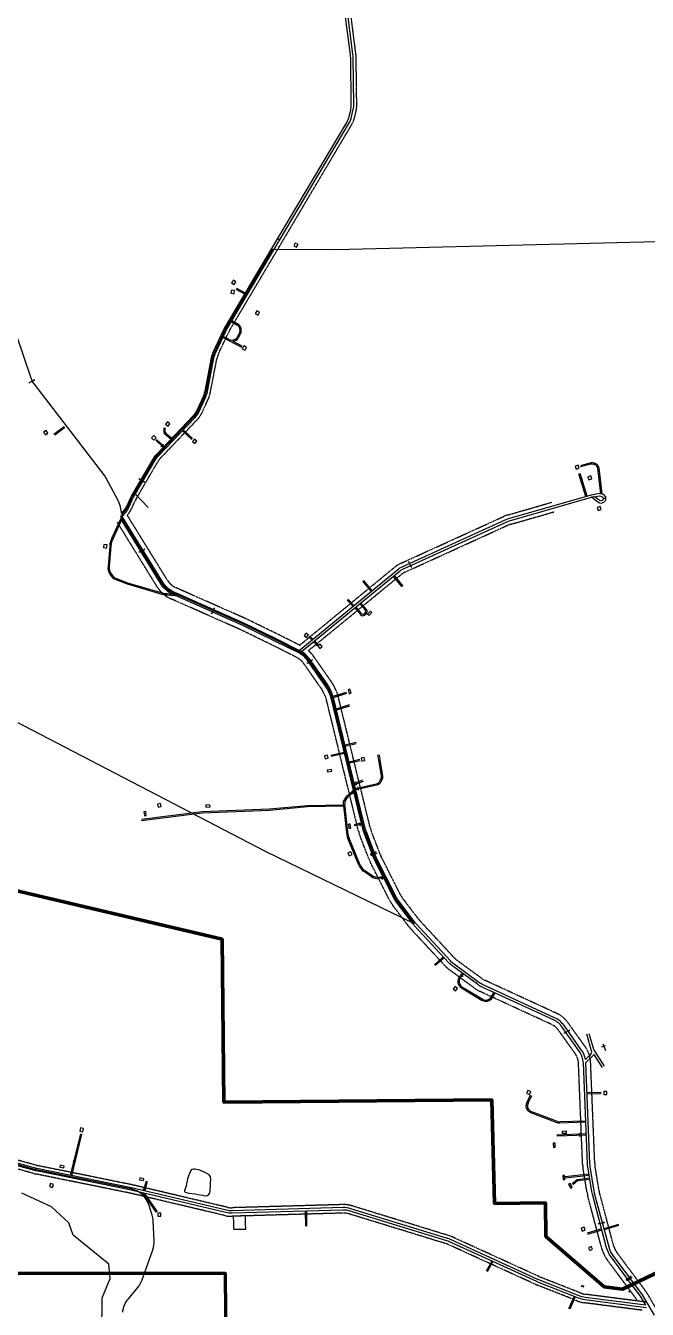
# Model space of a CAD drawing. Header units: inches. Extents: x 2666812 to 2767151, y 580083 to 705712.
# Drawn here: x 2679203 to 2684309, y 633201 to 643742 of the extents above; entities that cross this region are included whole.
import ezdxf

# ---------------------------------------------------------------- set-up
doc = ezdxf.new("R2010")
doc.units = ezdxf.units.IN
doc.header["$MEASUREMENT"] = 0
doc.linetypes.add('PHANTOM', pattern=[2.5, 1.25, -0.25, 0.25, -0.25, 0.25, -0.25])
for name, color, linetype in [('BND-MCD', 42, 'Continuous'), ('HY-SHORE', 5, 'Continuous'), ('PLD-LANDBASE', 252, 'Continuous'), ('PLD-PAR', 1, 'Continuous')]:
    doc.layers.add(name, color=color, linetype=linetype)
doc.layers.add('PLD-REMOTE-BOUNDARY', color=40, linetype='Continuous', lineweight=80)

# ---------------------------------------------------------------- blocks, each defined once
blk = doc.blocks.new('CULVERT')
for p, q in [((-52, 7), (-41, 0)), ((-41, 0), (-52, -7)), ((-41, 0), (41, 0)), ((52, 7), (41, 0)), ((41, 0), (52, -7))]:
    blk.add_line(p, q)
blk = doc.blocks.new('DRWAYCULVERT')
for p, q in [((-13, 2), (-10, 0)), ((-10, 0), (-13, -2)), ((-10, 0), (10, 0)), ((13, 2), (10, 0)), ((10, 0), (13, -2))]:
    blk.add_line(p, q)
blk = doc.blocks.new('DWELLING2')
blk.add_lwpolyline([(28, -26), (28, 26), (-23, 26), (-23, -26)], close=True)
blk = doc.blocks.new('HOUSETRL')
blk.add_lwpolyline([(-34, -15), (34, -15), (34, 15), (-34, 15)], close=True)

msp = doc.modelspace()

# ---------------------------------------------------------------- linework, layer by layer
at = {"layer": 'BND-MCD'}
msp.add_line((2681454, 638597), (2681260, 638696), dxfattribs=at)
for points in [[(2677746, 638742), (2681169, 636962), (2682394, 636368), (2682255, 636552, -0.045582), (2682236, 636583), (2682078, 636897, -0.024832), (2682070, 636915), (2681992, 637119, -0.029514), (2681984, 637141), (2681962, 637228), (2681720, 638225, 0.049822), (2681706, 638262), (2681692, 638294, 0.043567), (2681674, 638324), (2681525, 638537, 0.124205), (2681454, 638597), (2681260, 638696), (2680986, 638829), (2680473, 639056), (2680413, 639083, -0.150996), (2680328, 639156), (2679984, 639712), (2680014, 639749, 0.074107), (2680045, 639799), (2680068, 639852, -0.031898), (2680079, 639875), (2680258, 640180, -0.057642), (2680285, 640216), (2680584, 640530, 0.080768), (2680620, 640583), (2680671, 640690, 0.061732), (2680686, 640737), (2680740, 641014, -0.061484), (2680755, 641061), (2680838, 641239, -0.024337), (2680847, 641256), (2681233, 641908), (2681750, 641903), (2684609, 641975)], [(2680000, 633177, -0.153061), (2680046, 633288), (2680124, 633381, 0.088733), (2680159, 633442), (2680247, 633689, 0.099374), (2680258, 633766), (2680250, 633926, 0.062082), (2680241, 633975), (2680216, 634054, 0.273857), (2680065, 634190), (2679292, 634347, -0.017421), (2679278, 634350), (2678807, 634480, -0.181862)]]:
    msp.add_lwpolyline(points, format="xyb", dxfattribs=at)
msp.add_arc((2681369, 638428), 190, 35.0298, 63.3504, dxfattribs=at)
at = {"layer": 'HY-SHORE'}
for p, q in [((2679414, 634042), (2679171, 634155)), ((2679558, 633910), (2679414, 634042)), ((2679592, 633810), (2679558, 633910)), ((2679887, 633572), (2679592, 633810)), ((2679896, 633455), (2679887, 633572)), ((2679831, 633296), (2679896, 633455)), ((2679827, 632996), (2679831, 633296))]:
    msp.add_line(p, q, dxfattribs=at)
for points in [[(2680514, 634194), (2680508, 634182), (2680508, 634174), (2680508, 634169), (2680511, 634165), (2680513, 634163), (2680543, 634156), (2680596, 634148), (2680619, 634144), (2680655, 634137), (2680678, 634133), (2680698, 634135), (2680714, 634155), (2680719, 634175), (2680721, 634229), (2680722, 634243), (2680724, 634266), (2680722, 634288), (2680709, 634305), (2680671, 634326), (2680650, 634334), (2680632, 634343), (2680607, 634350), (2680591, 634352), (2680586, 634352)], [(2680514, 634194), (2680523, 634214), (2680525, 634231), (2680531, 634257), (2680538, 634283), (2680551, 634318), (2680559, 634338), (2680571, 634351), (2680580, 634354), (2680586, 634352)]]:
    msp.add_lwpolyline(points, dxfattribs=at)
at = {"layer": 'PLD-LANDBASE'}
for p, q in [((2681002, 641538), (2680931, 641575)), ((2681007, 641546), (2680936, 641584)), ((2680891, 641312), (2680938, 641285)), ((2680896, 641320), (2680943, 641294)), ((2680977, 641100), (2680821, 641181)), ((2680874, 641165), (2680826, 641190)), ((2680981, 641109), (2680903, 641150)), ((2680958, 641218), (2680941, 641186)), ((2680967, 641213), (2680950, 641181)), ((2679518, 640448), (2679435, 640386)), ((2679524, 640441), (2679441, 640378)), ((2680339, 640402), (2680339, 640440)), ((2680349, 640407), (2680349, 640440)), ((2680403, 640353), (2680356, 640391)), ((2680490, 640415), (2680567, 640343)), ((2680497, 640423), (2680574, 640351)), ((2680333, 640280), (2680271, 640338)), ((2680339, 640287), (2680278, 640345)), ((2680396, 640346), (2680346, 640387)), ((2683845, 640152), (2683759, 640128)), ((2683845, 640141), (2683761, 640118)), ((2683877, 640137), (2683869, 640140)), ((2683886, 640145), (2683870, 640151)), ((2683928, 639899), (2683903, 640105)), ((2683938, 639897), (2683912, 640112)), ((2683804, 639877), (2683747, 640062)), ((2683814, 639879), (2683756, 640065)), ((2680209, 639785), (2680098, 639899)), ((2683876, 639874), (2683915, 639882)), ((2683902, 639853), (2683876, 639874)), ((2683915, 639882), (2683936, 639877)), ((2683936, 639877), (2683945, 639865)), ((2683945, 639865), (2683945, 639851)), ((2683917, 639843), (2683902, 639853)), ((2683926, 639840), (2683917, 639843)), ((2683939, 639844), (2683926, 639840)), ((2683945, 639851), (2683939, 639844)), ((2681970, 639180), (2682039, 639096)), ((2681978, 639186), (2682046, 639102)), ((2682222, 639220), (2682293, 639134)), ((2682230, 639227), (2682301, 639140)), ((2681843, 639025), (2681890, 638974)), ((2681850, 639032), (2681898, 638980)), ((2681907, 638962), (2681953, 638906)), ((2681915, 638968), (2681957, 638916)), ((2681991, 638945), (2681947, 638995)), ((2682002, 638947), (2681955, 639001)), ((2681986, 638914), (2681989, 638916)), ((2681989, 638903), (2682000, 638912)), ((2681554, 638698), (2681528, 638720)), ((2681562, 638705), (2681534, 638728)), ((2681567, 638683), (2681598, 638650)), ((2681575, 638690), (2681606, 638656)), ((2681728, 638236), (2681838, 638270)), ((2681730, 638226), (2681841, 638261)), ((2681753, 638133), (2681863, 638167)), ((2681756, 638123), (2681866, 638157)), ((2681820, 637774), (2681709, 637749)), ((2681822, 637764), (2681711, 637740)), ((2681826, 637835), (2681916, 637857)), ((2681828, 637825), (2681918, 637848)), ((2681859, 637698), (2681947, 637718)), ((2681861, 637688), (2681949, 637708)), ((2682124, 637584), (2682104, 637711)), ((2682135, 637582), (2682114, 637713)), ((2681902, 637521), (2681972, 637548)), ((2682115, 637543), (2682120, 637553)), ((2682122, 637534), (2682130, 637552)), ((2681862, 637422), (2681898, 637452)), ((2681905, 637511), (2681976, 637539)), ((2681912, 637479), (2682081, 637516)), ((2681915, 637470), (2682088, 637507)), ((2681517, 637329), (2681815, 637335)), ((2681842, 637094), (2681815, 637335)), ((2681852, 637097), (2681823, 637349)), ((2681833, 637384), (2681854, 637413)), ((2680154, 637216), (2680654, 637278)), ((2680654, 637278), (2681204, 637300)), ((2681204, 637300), (2681517, 637329)), ((2681962, 637192), (2681902, 637180)), ((2681964, 637183), (2681904, 637171)), ((2681942, 636842), (2681849, 637067)), ((2681951, 636848), (2681859, 637070)), ((2682031, 636942), (2682038, 636941)), ((2682042, 636932), (2682037, 636926)), ((2682038, 636941), (2682076, 636955)), ((2682042, 636932), (2682080, 636946)), ((2682080, 636961), (2682076, 636955)), ((2682080, 636946), (2682086, 636945)), ((2682042, 636765), (2681986, 636804)), ((2682039, 636755), (2681978, 636798)), ((2682145, 636741), (2682103, 636738)), ((2682140, 636750), (2682106, 636748)), ((2682633, 636096), (2682560, 636031)), ((2682640, 636088), (2682567, 636023)), ((2682791, 635959), (2682767, 635933)), ((2682799, 635953), (2682775, 635926)), ((2682781, 635841), (2682952, 635738)), ((2682786, 635850), (2682958, 635747)), ((2683026, 635764), (2683049, 635802)), ((2683035, 635759), (2683058, 635798)), ((2683854, 635313), (2683813, 635459)), ((2683871, 635327), (2683832, 635464)), ((2683868, 635294), (2683938, 635186)), ((2683871, 635327), (2683955, 635197)), ((2683329, 634894), (2683359, 634958)), ((2683813, 634980), (2683930, 634983)), ((2683814, 634970), (2683930, 634973)), ((2683324, 634875), (2683325, 634878)), ((2683337, 634841), (2683332, 634847)), ((2683570, 634743), (2683359, 634823)), ((2683803, 634747), (2683589, 634740)), ((2679571, 634300), (2679656, 634642)), ((2679581, 634298), (2679665, 634640)), ((2683807, 634641), (2683566, 634632)), ((2683808, 634631), (2683566, 634622)), ((2683829, 634310), (2683634, 634289)), ((2683831, 634301), (2683635, 634279)), ((2683835, 634278), (2683732, 634265)), ((2680171, 634175), (2680194, 634256)), ((2680181, 634173), (2680204, 634253)), ((2683732, 634265), (2683690, 634232)), ((2683736, 634255), (2683696, 634224)), ((2683836, 634268), (2683736, 634255)), ((2680164, 634156), (2680274, 633997)), ((2680179, 634153), (2680282, 634002)), ((2681498, 634007), (2681500, 633884)), ((2681508, 634008), (2681510, 633884)), ((2683933, 633861), (2683814, 633826)), ((2684071, 633898), (2683953, 633863)), ((2684073, 633888), (2683955, 633854)), ((2683936, 633851), (2683817, 633816)), ((2684131, 633446), (2684138, 633447)), ((2684138, 633447), (2684171, 633470)), ((2684143, 633438), (2684141, 633432)), ((2684143, 633438), (2684177, 633462)), ((2684174, 633476), (2684171, 633470)), ((2684177, 633462), (2684183, 633462)), ((2684160, 633345), (2684158, 633344)), ((2684161, 633349), (2684160, 633351)), ((2684165, 633342), (2684164, 633344)), ((2684167, 633349), (2684165, 633348)), ((2683707, 633307), (2683662, 633205)), ((2683717, 633303), (2683671, 633201))]:
    msp.add_line(p, q, dxfattribs=at)
for points in [[(2679991, 639737), (2680008, 639758, 0.069653), (2680035, 639800), (2680060, 639857, -0.027854), (2680071, 639879), (2680249, 640183, -0.05828), (2680280, 640224), (2680578, 640537, 0.083135), (2680612, 640586), (2680662, 640696, 0.058817), (2680675, 640736), (2680676, 640741), (2680729, 641015, -0.061446), (2680746, 641066), (2680828, 641242, -0.024801), (2680838, 641262), (2681225, 641913), (2681840, 642948, 0.076201), (2681860, 642999), (2681872, 643048, 0.060956), (2681877, 643091), (2681872, 643482, 0.028721), (2681870, 643503), (2681828, 643834, -0.037351)], [(2679996, 639712), (2680024, 639745, 0.069653), (2680053, 639792), (2680078, 639849, -0.027854), (2680088, 639869), (2680266, 640173, -0.05828), (2680294, 640210), (2680593, 640523, 0.083135), (2680630, 640578), (2680680, 640688, 0.058817), (2680695, 640732), (2680696, 640737), (2680749, 641011, -0.061446), (2680764, 641058), (2680846, 641234, -0.024801), (2680855, 641251), (2681242, 641902), (2681857, 642938, 0.076201), (2681880, 642994), (2681891, 643043, 0.060956), (2681897, 643091), (2681892, 643483, 0.028721), (2681890, 643505), (2681848, 643836, -0.037351)], [(2679991, 639737, -0.011201), (2679989, 639746), (2679981, 639787, 0.073434), (2679961, 639842), (2679863, 640027, 0.041168), (2679845, 640055), (2679275, 640799, -0.081648), (2679244, 640857), (2679190, 641016), (2678945, 641737, 0.068258), (2678921, 641786), (2678880, 641846, 0.057125), (2678850, 641880), (2678786, 641938), (2678598, 642112, 0.035151), (2678576, 642129), (2678317, 642307, -0.046412), (2678289, 642331), (2678032, 642589, -0.081466), (2677994, 642642), (2677926, 642781)], [(2681448, 638612), (2682256, 639274, -0.064904), (2682300, 639302), (2683141, 639685, -0.037264), (2683169, 639695), (2683849, 639889)], [(2681468, 638602), (2682267, 639257, -0.064904), (2682311, 639285), (2683148, 639666, -0.037264), (2683176, 639676), (2683851, 639869)], [(2679983, 639696), (2679911, 639536, 0.093086), (2679893, 639469), (2679879, 639298, 0.155582), (2679891, 639244), (2679898, 639231, 0.170673), (2679944, 639193), (2680036, 639159), (2680322, 639075, 0.057415), (2680365, 639068), (2680430, 639064)], [(2679989, 639684), (2679920, 639532, 0.093272), (2679902, 639468), (2679889, 639297, 0.155582), (2679899, 639249), (2679907, 639237, 0.170673), (2679948, 639203), (2680039, 639168), (2680325, 639085, 0.057415), (2680366, 639078), (2680404, 639075)], [(2684295, 633235), (2684252, 633308), (2684148, 633447), (2684011, 633631, -0.095784), (2683974, 633706), (2683857, 634146, -0.025423), (2683852, 634168), (2683820, 634370, -0.029428), (2683817, 634396), (2683783, 635224, 0.145472), (2683750, 635321), (2683610, 635518, 0.130887), (2683539, 635577), (2682951, 635847, -0.050184), (2682913, 635870), (2682711, 636018, -0.047925), (2682679, 636046), (2682394, 636354, -0.024763), (2682380, 636371), (2682248, 636545, -0.045497), (2682227, 636579), (2682069, 636892, -0.024956), (2682060, 636912), (2681983, 637114, -0.031807), (2681974, 637140), (2681954, 637225, -0.00015), (2681954, 637225), (2681711, 638222, 0.053064), (2681698, 638257), (2681682, 638290, 0.040151), (2681666, 638318), (2681519, 638527, 0.124229), (2681445, 638591), (2681255, 638686), (2680982, 638820), (2680468, 639047), (2680409, 639073, -0.150996), (2680319, 639151), (2679989, 639684)], [(2680478, 639065), (2680422, 639089, -0.151035), (2680333, 639167), (2679996, 639712)], [(2683800, 635253, 0.109105), (2683766, 635333), (2683627, 635529, 0.130887), (2683547, 635595), (2682959, 635866, -0.050184), (2682925, 635886), (2682722, 636034, -0.047925), (2682694, 636059), (2682408, 636368, -0.024763), (2682396, 636383), (2682264, 636557, -0.045497), (2682245, 636588), (2682087, 636901, -0.024956), (2682079, 636919), (2682001, 637121, -0.031807), (2681994, 637145), (2681973, 637230), (2681730, 638226, 0.053064), (2681716, 638266), (2681700, 638300, 0.040151), (2681684, 638328), (2681533, 638542, 0.124205), (2681459, 638606), (2681265, 638704), (2680990, 638838), (2680478, 639065)], [(2680154, 637226), (2680653, 637288), (2681203, 637310), (2681517, 637339), (2681814, 637345), (2681813, 637352, -0.188557), (2681822, 637387), (2681846, 637420, -0.061787), (2681855, 637428), (2681896, 637462)], [(2683800, 635253), (2683832, 635282, 0.097197), (2683854, 635313, 0.097197)], [(2683803, 635229), (2683850, 635272, 0.071987), (2683868, 635294, 0.071987)], [(2684367, 633152), (2684268, 633319), (2684164, 633459), (2684027, 633643, -0.095784), (2683994, 633711), (2683876, 634151, -0.025423), (2683872, 634171), (2683840, 634373, -0.029428), (2683837, 634397), (2683803, 635225, 0.005617), (2683803, 635229, 0.005617)], [(2683803, 634737), (2683587, 634730, -0.099933), (2683568, 634733), (2683353, 634815, -0.146336), (2683330, 634832), (2683321, 634845, -0.183327), (2683314, 634872), (2683315, 634881, -0.084644), (2683320, 634897), (2683350, 634962)], [(2684295, 633235), (2683798, 633299, -0.062193), (2683750, 633311), (2683418, 633443, -0.013047), (2683408, 633447), (2682692, 633774, 0.032633), (2682668, 633783), (2681873, 634027, 0.081824), (2681809, 634036), (2680898, 634010, -0.058356), (2680851, 634014), (2680073, 634198), (2679295, 634356, -0.017134), (2679282, 634360), (2678813, 634489, -0.182073)], [(2684301, 633214), (2683795, 633279, -0.062193), (2683743, 633293), (2683410, 633424, -0.013047), (2683400, 633429), (2682684, 633756, 0.032633), (2682662, 633764), (2681867, 634008, 0.081824), (2681809, 634016), (2680898, 633990, -0.058356), (2680847, 633995), (2680069, 634179), (2679291, 634337, -0.017134), (2679276, 634340), (2678808, 634469, -0.182073)]]:
    msp.add_lwpolyline(points, format="xyb", dxfattribs=at)
at = {"layer": 'PLD-LANDBASE', "linetype": 'PHANTOM'}
for points in [[(2680037, 639722), (2680043, 639729, 0.069653), (2680076, 639782), (2680101, 639839, -0.027854), (2680110, 639856), (2680288, 640160, -0.05828), (2680312, 640193), (2680611, 640506, 0.083135), (2680653, 640568), (2680703, 640677, 0.058817), (2680719, 640728), (2680720, 640733), (2680773, 641006, -0.061446), (2680786, 641047), (2680869, 641223, -0.024801), (2680877, 641239), (2681264, 641890, 0.000054), (2681264, 641890), (2681878, 642925, 0.076201), (2681904, 642988), (2681916, 643037, 0.060956), (2681922, 643092), (2681917, 643483, 0.028721), (2681915, 643509), (2681873, 643840, -0.037351)], [(2681453, 638654), (2682237, 639298, -0.064904), (2682288, 639329), (2683129, 639712, -0.037264), (2683161, 639724), (2683523, 639828)], [(2684228, 633269), (2684218, 633286), (2684116, 633423), (2683979, 633607, -0.095784), (2683936, 633696), (2683818, 634136, -0.025423), (2683813, 634162), (2683780, 634364, -0.029428), (2683777, 634394), (2683743, 635223, 0.145472), (2683718, 635298), (2683578, 635494, 0.130887), (2683522, 635540), (2682934, 635811, -0.050184), (2682889, 635838), (2682687, 635986, -0.047925), (2682650, 636019), (2682364, 636327, -0.024763), (2682348, 636346), (2682216, 636521, -0.045497), (2682191, 636561), (2682033, 636874, -0.024956), (2682023, 636898), (2681945, 637099, -0.031807), (2681935, 637131), (2681915, 637216, -0.00015), (2681915, 637216), (2681672, 638212, 0.053064), (2681662, 638240), (2681646, 638272, 0.040151), (2681633, 638295), (2681487, 638504, 0.124229), (2681427, 638555), (2681237, 638651), (2680965, 638783), (2680449, 639012), (2680392, 639037, -0.150996), (2680285, 639130), (2679954, 639666)], [(2680494, 639101), (2680438, 639126, -0.151035), (2680367, 639188), (2680037, 639722)], [(2681525, 638610), (2682286, 639234, -0.064904), (2682323, 639257), (2683160, 639639, -0.037264), (2683184, 639647), (2683544, 639750)], [(2684401, 633173), (2684302, 633341), (2684196, 633483), (2684059, 633667, -0.095784), (2684032, 633721), (2683915, 634162, -0.025423), (2683912, 634177), (2683879, 634379, -0.029428), (2683877, 634398), (2683843, 635227, 0.145472), (2683799, 635356), (2683659, 635552, 0.130887), (2683564, 635631), (2682976, 635902, -0.050184), (2682948, 635918), (2682746, 636066, -0.047925), (2682723, 636087), (2682438, 636395, -0.024763), (2682428, 636407), (2682296, 636581, -0.045497), (2682280, 636606), (2682123, 636919, -0.024956), (2682116, 636934), (2682039, 637135, -0.031807), (2682033, 637155), (2682012, 637240), (2681769, 638236, 0.053064), (2681752, 638284), (2681736, 638317, 0.040151), (2681716, 638351), (2681566, 638565, 0.063264), (2681525, 638610, 0.063264)], [(2684298, 633260), (2683801, 633324, -0.062193), (2683759, 633335), (2683427, 633466, -0.013047), (2683419, 633470), (2682702, 633797, 0.032633), (2682675, 633807), (2681881, 634051, 0.081824), (2681808, 634061), (2680897, 634035, -0.057884), (2680857, 634039), (2680078, 634223), (2679300, 634381, -0.017134), (2679288, 634384), (2678819, 634513, -0.182073)], [(2684266, 633193), (2683792, 633254, -0.062193), (2683733, 633270), (2683401, 633401, -0.013047), (2683389, 633406), (2682673, 633733, 0.032633), (2682654, 633740), (2681860, 633984, 0.081824), (2681810, 633991), (2680899, 633965, -0.058356), (2680842, 633970), (2680064, 634154), (2679286, 634312, -0.017134), (2679270, 634316), (2678801, 634445, -0.182073)]]:
    msp.add_lwpolyline(points, format="xyb", dxfattribs=at)
at = {"layer": 'PLD-LANDBASE'}
for points in [[(2681272, 641992), (2681279, 641992), (2681283, 641987), (2681287, 641987), (2681289, 641982)], [(2683759, 640017), (2683757, 640026), (2683772, 640020), (2683769, 640029)], [(2683849, 639889), (2683915, 639902), (2683947, 639895), (2683966, 639872), (2683965, 639842), (2683949, 639827), (2683927, 639819), (2683909, 639825), (2683890, 639837), (2683851, 639869)], [(2683876, 639874), (2683851, 639869)], [(2683945, 639865), (2683952, 639862), (2683960, 639863), (2683965, 639861)], [(2682042, 636932), (2682038, 636941)], [(2682076, 636955), (2682080, 636946)], [(2683934, 635356), (2683965, 635368)], [(2683943, 635380), (2683965, 635326)], [(2679596, 634414), (2679598, 634423), (2679610, 634408), (2679612, 634416)], [(2683032, 633597), (2682985, 633515)], [(2683041, 633593), (2682994, 633510)], [(2684138, 633447), (2684143, 633438)], [(2684177, 633462), (2684171, 633470)], [(2683768, 633386), (2683772, 633399), (2683783, 633383), (2683787, 633395)]]:
    msp.add_lwpolyline(points, dxfattribs=at)
at = {"layer": 'PLD-LANDBASE', "linetype": 'PHANTOM'}
for points in [[(2681453, 638654), (2681283, 638740), (2681007, 638874), (2680494, 639101)], [(2680908, 633966), (2680909, 633859), (2681010, 633860), (2681008, 633968), (2680908, 633966)]]:
    msp.add_lwpolyline(points, dxfattribs=at)
at = {"layer": 'PLD-LANDBASE'}
msp.add_circle((2684162, 633346), 3.05, dxfattribs=at)
for centre, radius, start, end in [((2680914, 641241), 50, 331.9177, 60.733), ((2680914, 641241), 60, 331.9177, 60.733), ((2680897, 641209), 60, 242.5837, 242.5838), ((2680897, 641209), 50, 242.5837, 331.9177), ((2680897, 641209), 60, 276.141, 331.9177), ((2680359, 640402), 20, 179.7453, 230.3981), ((2680369, 640407), 20, 179.7453, 230.3981), ((2683856, 640113), 40, 69.8949, 105.2437), ((2683855, 640102), 40, 69.8949, 105.2437), ((2683863, 640100), 40, 7.0296, 69.8949), ((2683872, 640107), 40, 7.0296, 69.8949), ((2681973, 638929), 20, 219.2425, 311.4229), ((2681976, 638931), 20, 311.4229, 41.1731), ((2681983, 638931), 25, 311.4229, 41.1731), ((2681972, 638921), 25, 219.2425, 311.4229), ((2682070, 637565), 50, 282.2305, 334.032), ((2682075, 637575), 50, 334.032, 9.8979), ((2682086, 637573), 50, 334.032, 9.8979), ((2682077, 637556), 50, 282.2305, 334.032), ((2681873, 637355), 50, 143.7286, 186.4413), ((2681894, 637383), 50, 129.5861, 143.7286), ((2681941, 637106), 100, 186.4413, 202.4694), ((2681951, 637108), 100, 186.4413, 202.4694), ((2682035, 636880), 100, 202.4694, 235.2698), ((2682043, 636886), 100, 202.4694, 235.2698), ((2682096, 636837), 100, 235.2698, 274.0228), ((2682099, 636848), 100, 235.2698, 274.0228), ((2682812, 635893), 60, 137.5118, 239.0535), ((2682812, 635893), 50, 137.5118, 239.0535), ((2682983, 635790), 60, 239.0535, 329.6245), ((2682983, 635790), 50, 239.0535, 329.6245), ((2683364, 634871), 40, 174.214, 215.7679), ((2683375, 634873), 50, 154.8612, 174.214), ((2683377, 634870), 50, 215.7679, 249.0692), ((2683587, 634790), 50, 249.0692, 271.8964)]:
    msp.add_arc(centre, radius, start, end, dxfattribs=at)
at = {"layer": 'PLD-REMOTE-BOUNDARY'}
for points in [[(2674057, 647326), (2674088, 642025), (2675410, 642025), (2678119, 642030), (2678154, 639345), (2679015, 636666), (2680817, 636240), (2680829, 634902), (2683032, 634922), (2683053, 634070), (2683472, 634076), (2683475, 633798), (2683954, 633386), (2684104, 633365), (2685019, 633805), (2685019, 634099), (2688730, 634155), (2688705, 636809), (2688695, 639444), (2686060, 639417), (2686048, 642079), (2686013, 644739)], [(2685019, 633805), (2684104, 633365), (2683954, 633386), (2683475, 633798), (2683472, 634076), (2683053, 634070), (2683032, 634922), (2680829, 634902), (2680817, 636240), (2679015, 636666), (2678154, 639345), (2678119, 642030), (2675410, 642025), (2674088, 642025), (2672697, 642006), (2674695, 636615), (2674693, 635828), (2677295, 635828), (2678201, 634001), (2678204, 633498), (2678204, 633498), (2680841, 633498), (2680853, 632171)]]:
    msp.add_lwpolyline(points, dxfattribs=at)
msp.add_lwpolyline([(2682213, 631660), (2682290, 628708), (2678239, 628663), (2672894, 628629), (2670394, 628595), (2670432, 625864), (2667933, 625812), (2667855, 631311), (2667772, 636569), (2667677, 641938), (2670667, 641977), (2672697, 642006), (2674695, 636615), (2674693, 635828), (2677295, 635828), (2678201, 634001), (2678204, 633498), (2680841, 633498), (2680853, 632171), (2682198, 632189), (2682213, 631660)], close=True, dxfattribs=at)

# ---------------------------------------------------------------- block references
at = {"layer": 'PLD-LANDBASE'}
for p, xscale, yscale, zscale, rotation in [((2679252, 640821), 0.4999999999999999, 0.4999999999999999, 0.4999999999999999, 27.79503762049566), ((2680157, 640007), 0.5, 0.5, 0.5, 330.624311346884), ((2680158, 639431), 0.5, 0.5, 0.5, 27.63094066782061), ((2682359, 639317), 0.5, 0.5, 0.5, 298.1721209582165), ((2680741, 638937), 0.5, 0.5, 0.5, 62.78375354672215), ((2681536, 638520), 0.5, 0.5, 0.5, 33.02211207205554), ((2683648, 635481), 0.5, 0.5, 0.5, 30.06876769770697), ((2683930, 633909), 0.5, 0.5, 0.5, 13.48258038252945)]:
    msp.add_blockref('CULVERT', p, dxfattribs=dict(at, xscale=xscale, yscale=yscale, zscale=zscale, rotation=rotation))
for p, rotation in [((2680323, 640294), 45.59652431542877), ((2681885, 637446), 281.7049604542741), ((2681915, 637519), 283.6483998466339), ((2681933, 637478), 280.495740050845), ((2681947, 637183), 283.7418131236598), ((2682126, 636743), 291.7375112717637), ((2682784, 635943), 315.0115011535116), ((2683753, 634633), 271.0923901088377), ((2680178, 634182), 339.9509247899999)]:
    msp.add_blockref('DRWAYCULVERT', p, dxfattribs=dict(at, rotation=rotation))
at = {"layer": 'PLD-PAR'}
for name, p, xscale, yscale, zscale, rotation in [('DWELLING2', (2681421, 641940), 0.4999999999283944, 0.4999999999283944, 0.4999999999283944, 332.6862295317071), ('DWELLING2', (2680902, 641556), 0.4999999999063317, 0.4999999999063317, 0.4999999999063317, 351.9743688847078), ('DWELLING2', (2680911, 641634), 0.5000000000168492, 0.5000000000168492, 0.5000000000168492, 327.3589752252516), ('DWELLING2', (2681105, 641384), 0.4999999999283944, 0.4999999999283944, 0.4999999999283944, 332.6862295317071), ('DWELLING2', (2680998, 641095), 0.4999999999283944, 0.4999999999283944, 0.4999999999283944, 332.6862295317071), ('DWELLING2', (2679367, 640399), 0.499999999896853, 0.499999999896853, 0.499999999896853, 35.60598315751195), ('DWELLING2', (2680369, 640471), 0.500000000147245, 0.500000000147245, 0.500000000147245, 50.76189130857152), ('DWELLING2', (2680254, 640358), 0.4999999999792153, 0.4999999999792153, 0.4999999999792153, 317.0548700073174), ('DWELLING2', (2680590, 640327), 0.500000000147245, 0.500000000147245, 0.500000000147245, 50.76189130857152), ('DWELLING2', (2683731, 640116), 0.4999999999663405, 0.4999999999663405, 0.4999999999663405, 17.61564666784182), ('DWELLING2', (2683835, 640029), 0.4999999999663405, 0.4999999999663405, 0.4999999999663405, 17.61564666784182), ('DWELLING2', (2683912, 639777), 0.4999999999663405, 0.4999999999663405, 0.4999999999663405, 17.61564666784182), ('DWELLING2', (2679855, 639467), 0.5000000002250633, 0.5000000002250633, 0.5000000002250633, 352.2812596568737), ('HOUSETRL', (2682028, 638917), 0.5000000001825045, 0.5000000001825045, 0.5000000001825045, 45.56729794277511), ('DWELLING2', (2681507, 638734), 0.4999999998536072, 0.4999999998536072, 0.4999999998536072, 51.06128458649304), ('DWELLING2', (2681619, 638646), 0.5000000001116949, 0.5000000001116949, 0.5000000001116949, 311.5431499281657), ('HOUSETRL', (2681863, 638274), 0.4999999999673863, 0.4999999999673863, 0.4999999999673863, 287.1900417885646), ('HOUSETRL', (2682104, 637734), 0.4999999999542669, 0.4999999999542669, 0.4999999999542669, 279.8979053129028), ('DWELLING2', (2681671, 637736), 0.5000000002145001, 0.5000000002145001, 0.5000000002145001, 13.91714396139868), ('DWELLING2', (2681972, 637717), 0.4999999999109418, 0.4999999999109418, 0.4999999999109418, 12.82453488266415), ('HOUSETRL', (2681698, 637624), 0.4999999998161423, 0.4999999998161423, 0.4999999998161423, 188.9881661073256), ('DWELLING2', (2680299, 637339), 0.499999999851184, 0.499999999851184, 0.499999999851184, 11.18442191435365), ('HOUSETRL', (2680700, 637334), 0.5000000001758818, 0.5000000001758818, 0.5000000001758818, 4.462510632732304), ('HOUSETRL', (2680184, 637271), 0.5000000000236037, 0.5000000000236037, 0.5000000000236037, 277.2883703566813), ('HOUSETRL', (2681863, 637168), 0.499999999983041, 0.499999999983041, 0.499999999983041, 278.7532249428223), ('DWELLING2', (2681865, 636941), 0.5000000000623543, 0.5000000000623543, 0.5000000000623543, 23.19025052471339), ('DWELLING2', (2682731, 635833), 0.5, 0.5, 0.5, 47.54336167753578), ('DWELLING2', (2682731, 635833), 0.5000000001366933, 0.5000000001366933, 0.5000000001366933, 47.54336166259069), ('DWELLING2', (2683333, 634982), 0.4999999999657913, 0.4999999999657913, 0.4999999999657913, 336.9821958617477), ('DWELLING2', (2683962, 634977), 0.4999999997953127, 0.4999999997953127, 0.4999999997953127, 1.331337863710351), ('DWELLING2', (2679662, 634675), 0.4999999999256135, 0.4999999999256135, 0.4999999999256135, 347.0104619477424), ('HOUSETRL', (2683627, 634655), 0.4999999997783078, 0.4999999997783078, 0.4999999997783078, 1.939825514284127), ('HOUSETRL', (2683544, 634548), 0.5000000000425862, 0.5000000000425862, 0.5000000000425862, 272.0599391645538), ('HOUSETRL', (2679501, 634373), 0.4999999997783566, 0.4999999997783566, 0.4999999997783566, 349.2998985538643), ('HOUSETRL', (2680156, 634269), 0.4999999997783566, 0.4999999997783566, 0.4999999997783566, 349.2998985538643), ('HOUSETRL', (2683623, 634283), 0.5000000000290815, 0.5000000000290815, 0.5000000000290815, 276.3386409218481), ('DWELLING2', (2679413, 634219), 0.5000000000558746, 0.5000000000558746, 0.5000000000558746, 341.5720321279718), ('HOUSETRL', (2683677, 634215), 0.4999999998859488, 0.4999999998859488, 0.4999999998859488, 299.9422005627481), ('DWELLING2', (2683781, 633858), 0.5000000001165549, 0.5000000001165549, 0.5000000001165549, 17.77744039463719), ('DWELLING2', (2683841, 633700), 0.5000000001521039, 0.5000000001521039, 0.5000000001521039, 24.55794854107265)]:
    msp.add_blockref(name, p, dxfattribs=dict(at, xscale=xscale, yscale=yscale, zscale=zscale, rotation=rotation))
at = {"layer": 'PLD-PAR', "xscale": 0.5, "yscale": 0.5, "zscale": 0.5}
msp.add_blockref('DWELLING2', (2680300, 633978), dxfattribs=at)

doc.saveas('drawing.dxf')
